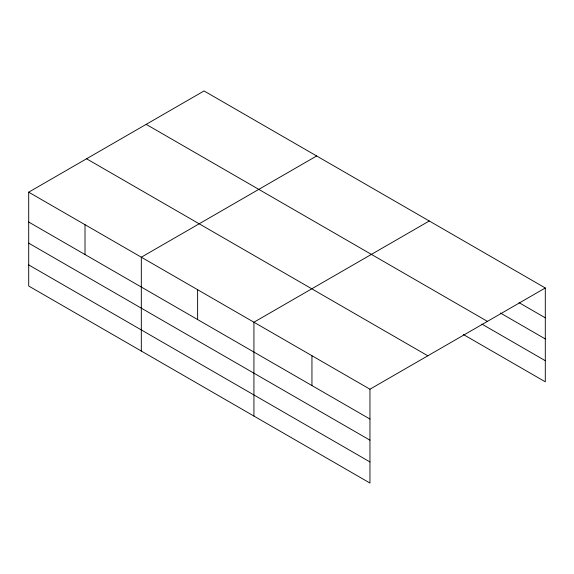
<?xml version="1.0" encoding="UTF-8"?>
<svg xmlns="http://www.w3.org/2000/svg" width="574" height="574" viewBox="0 0 574 574"><rect width="100%" height="100%" fill="white"/><g stroke="black" fill="none" stroke-linecap="round" stroke-linejoin="round"><path stroke-width="0.86" d="M28.7 192.182L369.957 389.208L369.957 483.05L28.7 286.024L28.7 192.182L204.043 90.95L545.3 287.976L545.3 381.818L463.304 334.477M316.654 155.97L141.319 257.202L141.319 351.044M429.273 220.983L253.93 322.215L253.93 416.064M369.957 389.208L545.3 287.976M519.004 302.642L545.3 317.824M500.435 313.038L545.3 338.94M146.176 124.357L487.441 321.383M481.873 324.08L545.3 360.702M86.559 158.776L427.824 355.801M28.7 222.03L369.957 419.056M28.7 243.146L369.957 440.172M28.7 264.908L369.957 461.934M311.947 355.715L311.947 385.563M197.621 289.712L197.621 319.56M85.009 224.692L85.009 254.54"/></g></svg>
